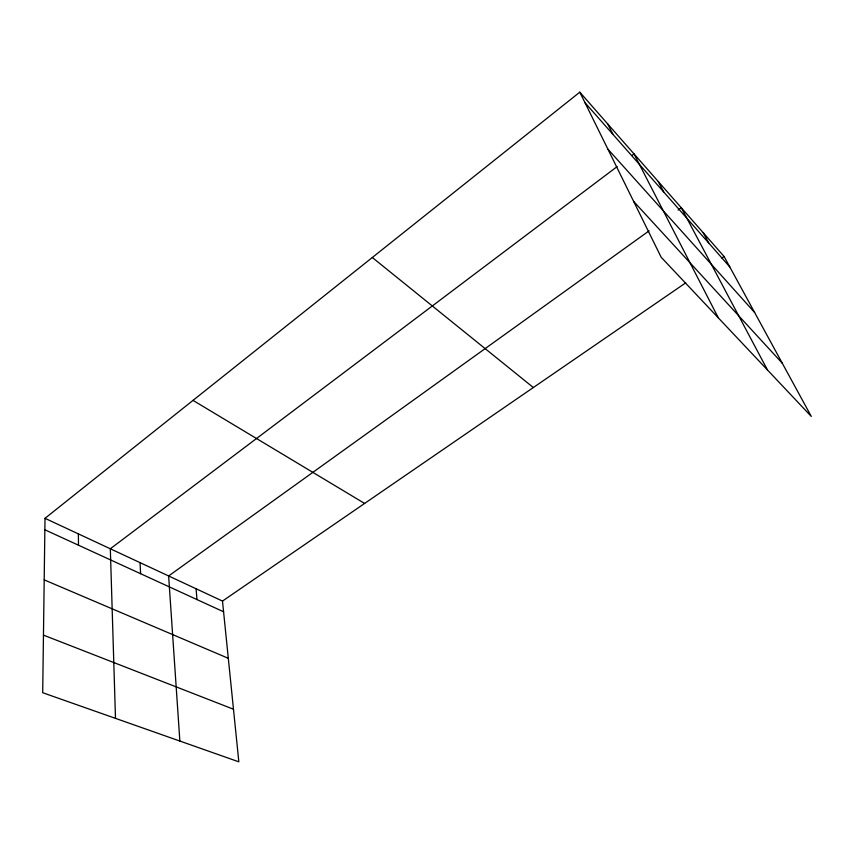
<?xml version="1.0" encoding="UTF-8"?>
<svg xmlns="http://www.w3.org/2000/svg" width="854" height="854" viewBox="0 0 854 854"><rect width="100%" height="100%" fill="white"/><g stroke="black" fill="none" stroke-linecap="round" stroke-linejoin="round"><path stroke-width="1.28" d="M45.006 518.325L42.7 692.711L238.832 761.832L222.488 601.077L45.006 518.325L579.802 92.168L724.085 256.488L811.3 416.442L661.167 257.246L579.802 92.168M617.143 166.594L110.326 548.77L115.493 718.363M631.896 155.481L633.999 153.891L718.353 317.88M649.083 230.868L168.622 575.959L179.863 741.048M678.065 210.052L681.289 207.746L767.468 369.953M222.488 601.077L685.698 282.866M721.897 257.993L724.085 256.488M43.458 635.12L233.484 709.226M44.194 579.866L228.306 658.306M44.856 529.779L223.577 611.774M193.015 400.377L364.605 503.444M372.312 257.513L533.334 387.524M633.679 201.459L782.264 363.196M607.877 149.119L754.626 312.489M584.979 102.672L729.754 266.886M703.205 232.704L708.831 243.144M658.242 181.507L663.739 192.011M607.653 123.883L612.958 134.409M196.078 588.758L196.996 599.583M140.056 562.637L140.611 573.717M78.376 533.878L78.483 545.204"/></g></svg>
